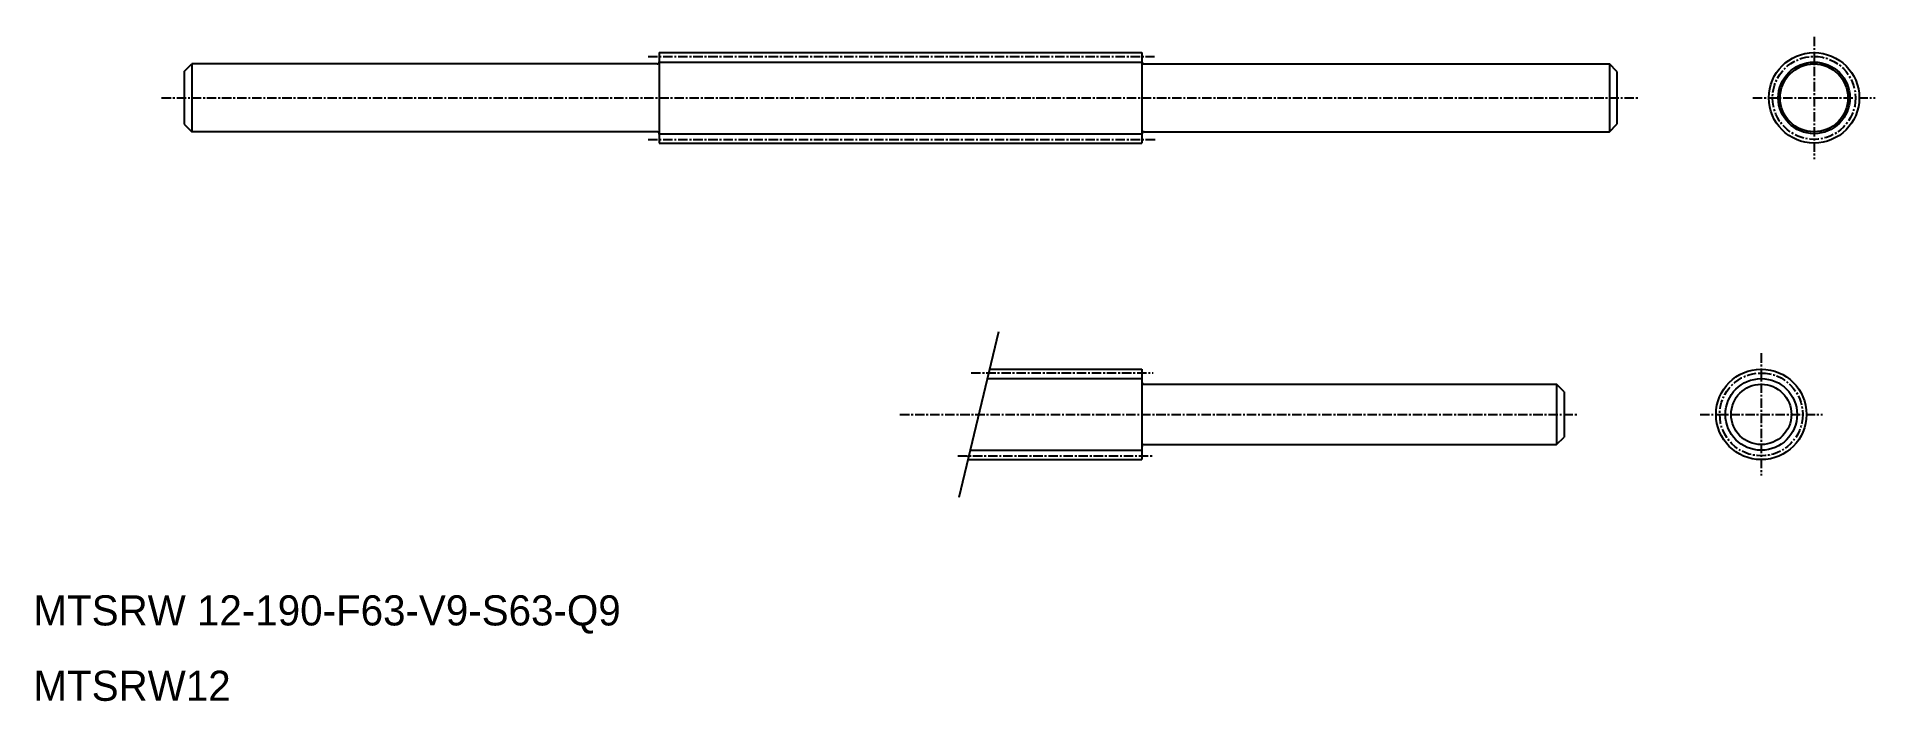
# Model space of a CAD drawing. Extents: x 10 to 254, y 10 to 98.
import ezdxf

# ---------------------------------------------------------------- set-up
doc = ezdxf.new("R2010")
doc.units = 0
doc.linetypes.add('CENTER', pattern=[2, 1.25, -0.25, 0.25, -0.25])
doc.linetypes.add('PHANTOM', pattern=[63.5, 31.75, -6.35, 6.35, -6.35, 6.35, -6.35])
doc.layers.get('0').update_dxf_attribs({"linetype": 'CONTINUOUS'})
doc.layers.add('CENTER', color=1, linetype='CENTER')

msp = doc.modelspace()

# ---------------------------------------------------------------- linework, layer by layer
at = {"color": 7, "linetype": 'CONTINUOUS'}
for p, q in [((93, 96), (93, 84)), ((93, 96), (157, 96)), ((157, 96), (157, 84)), ((30, 93.5), (31, 94.5)), ((30, 93.5), (30, 86.5)), ((31, 94.5), (31, 85.5)), ((92.7, 94.5), (31, 94.5)), ((157.3, 94.5), (219, 94.5)), ((219, 94.5), (219, 85.5)), ((220, 93.5), (219, 94.5)), ((220, 93.5), (220, 86.5)), ((30, 86.5), (31, 85.5)), ((92.7, 85.5), (31, 85.5)), ((157.3, 85.5), (219, 85.5)), ((219, 85.5), (220, 86.5)), ((93, 84), (157, 84)), ((109, 84), (109, 84)), ((125, 84), (125, 84)), ((136.82, 54), (157, 54)), ((157, 54), (157, 42)), ((157.3, 52), (212, 52)), ((213, 51), (212, 52)), ((212, 52), (212, 44)), ((213, 51), (213, 45)), ((157.3, 44), (212, 44)), ((212, 44), (213, 45)), ((133.96, 42), (157, 42))]:
    msp.add_line(p, q, dxfattribs=at)
at = {"color": 3, "linetype": 'CONTINUOUS'}
for p, q in [((93, 94.75), (157, 94.75)), ((93, 85.25), (157, 85.25)), ((136.53, 52.75), (157, 52.75)), ((134.26, 43.25), (157, 43.25))]:
    msp.add_line(p, q, dxfattribs=at)
at = {"color": 3, "linetype": 'PHANTOM'}
msp.add_line((132.77, 37), (138.02, 59), dxfattribs=at)
at = {"color": 7, "linetype": 'CONTINUOUS'}
for centre, radius in [((246.14, 90), 6), ((246.14, 90), 4.5), ((239.14, 48), 6), ((239.14, 48), 4)]:
    msp.add_circle(centre, radius, dxfattribs=at)
at = {"color": 3, "linetype": 'CONTINUOUS'}
for centre in [(246.14, 90), (239.14, 48)]:
    msp.add_circle(centre, 4.75, dxfattribs=at)
at = {"color": 7, "linetype": 'CONTINUOUS'}
for centre, start, end in [((92.7, 94.8), 270, 360), ((157.3, 94.8), 180, 270), ((92.7, 85.2), 0, 90), ((157.3, 85.2), 90, 180), ((157.3, 52.3), 180, 270), ((157.3, 43.7), 90, 180)]:
    msp.add_arc(centre, 0.3, start, end, dxfattribs=at)
at = {"layer": 'CENTER', "color": 1, "linetype": 'CENTER'}
for p, q in [((246.14, 98.11), (246.14, 81.89)), ((91.5, 95.5), (158.67, 95.5)), ((27, 90), (223, 90)), ((238.03, 90), (254.25, 90)), ((91.5, 84.5), (158.8, 84.5)), ((239.14, 56.11), (239.14, 39.89)), ((134.36, 53.5), (158.5, 53.5)), ((124.91, 48), (214.9, 48)), ((231.03, 48), (247.25, 48)), ((132.6, 42.5), (158.5, 42.5))]:
    msp.add_line(p, q, dxfattribs=at)
for centre in [(246.14, 90), (239.14, 48)]:
    msp.add_circle(centre, 5.5, dxfattribs=at)

# ---------------------------------------------------------------- texts
at = {"color": 7, "linetype": 'CONTINUOUS'}
for s, p in [('MTSRW 12-190-F63-V9-S63-Q9', (10, 20)), ('MTSRW12', (10, 10))]:
    msp.add_text(s, height=4, dxfattribs=at).set_placement(p)

doc.saveas('drawing.dxf')
